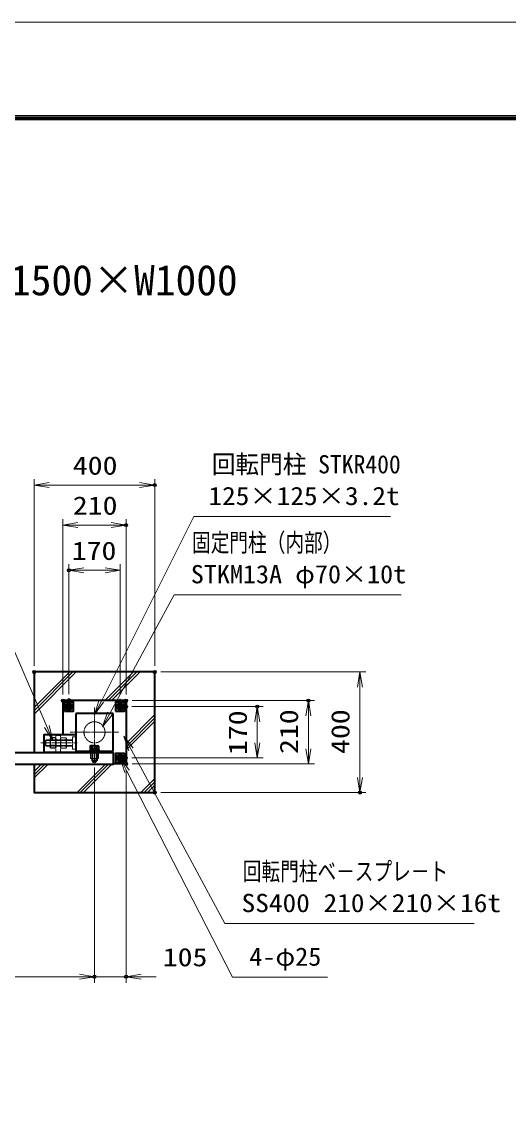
# Model space of a CAD drawing. Units: millimetres, scale not verified. Extents: x -5940 to 5940, y -4200 to 4200.
# Drawn here: x -1264 to 353, y 542 to 4200 of the extents above; entities that cross this region are included whole.
import ezdxf
from ezdxf.enums import TextEntityAlignment as Align

# ---------------------------------------------------------------- set-up
doc = ezdxf.new("R2010")
doc.units = ezdxf.units.MM
doc.header["$LTSCALE"] = 20
doc.header["$PDMODE"] = 32
doc.header["$PDSIZE"] = 10
for name, pattern in [('DASHED', [7.5, 6, -1.5]), ('USER1', [18, 12, -1.5, 3, -1.5]), ('USER2', [9, 6, -0.75, 1.5, -0.75]), ('USER3', [3.75, 3, -0.75])]:
    doc.linetypes.add(name, pattern=pattern)
for name, color, linetype, lineweight in [('0-0_D-TTL', 7, 'Continuous', 18), ('0-1_軸線', 200, 'USER1', 15), ('0-2_隠れ線', 140, 'DASHED', 18), ('0-3_外形線', 7, 'Continuous', 35), ('0-4_寸法線', 4, 'Continuous', 18), ('0-5_0', 7, 'Continuous', 18), ('0-9_ハッチング', 253, 'Continuous', 13), ('0-C_ねじ', 253, 'Continuous', 18), ('0-D_AM_0N', 7, 'Continuous', 50), ('0-E_AM_4N', 4, 'Continuous', 25), ('0-F_AM_7N', 6, 'USER2', 18), ('1-0_AM_3N', 140, 'USER3', 25)]:
    doc.layers.add(name, color=color, linetype=linetype, lineweight=lineweight)
doc.layers.add('0-6_Defpoints', color=7, linetype='Continuous')
doc.layers.add('0-7_文字', color=254, linetype='Continuous')
doc.styles.add('ＭＳ ゴシック', font='')
doc.styles.get('ＭＳ ゴシック').set_extended_font_data('MS Gothic')

# ---------------------------------------------------------------- blocks, each defined once
blk = doc.blocks.new('PROFSP004L9486')
at = {"layer": '0-1_軸線'}
blk.add_line((-240, 0), (840, 0), dxfattribs=at)
at = {"layer": '0-3_外形線'}
for p, q in [((-16, 138.6), (-178.6, 138.6)), ((62, 160), (62, 0)), ((62, -160), (62, 0)), ((780, 160), (780, 0)), ((780, -160), (780, 0)), ((-16, -138.6), (-178.6, -138.6))]:
    blk.add_line(p, q, dxfattribs=at)
for points in [[(-200, 0), (-200, 240), (-178.6, 277.1), (-16, 277.1), (-16, 0)], [(-200, 0), (-200, -240), (-178.6, -277.1), (-16, -277.1), (-16, 0)], [(-16, 225), (0, 225), (0, 0)], [(-16, -225), (0, -225), (0, 0)], [(12, 160), (780, 160), (800, 140), (800, 0)], [(12, -160), (780, -160), (800, -140), (800, 0)]]:
    blk.add_lwpolyline(points, dxfattribs=at)
for centre, radius, start, end in [((-77.3, 207.8), 122.7, 145.61587, 214.38413), ((258.6, 0), 458.6, 162.41211, 197.58789), ((12, 172), 12, 180, 270), ((-77.3, -207.8), 122.7, 145.61587, 214.38413), ((12, -172), 12, 90, 180)]:
    blk.add_arc(centre, radius, start, end, dxfattribs=at)
at = {"layer": '0-C_ねじ'}
for p, q in [((62, 140), (12, 160)), ((62, 140), (800, 140)), ((62, -140), (12, -160)), ((62, -140), (800, -140))]:
    blk.add_line(p, q, dxfattribs=at)
blk = doc.blocks.new('PROFSP004KSH16')
at = {"layer": '0-3_外形線'}
for p, q in [((0, 186), (0, 0)), ((0, 13.2), (99.4, 26.5)), ((0, -186), (0, 0)), ((0, -13.2), (99.4, 0)), ((11.4, 268), (11.4, 14.8)), ((88, 268), (88, 25)), ((99.4, 186), (99.4, 0)), ((99.4, -186), (99.4, 0)), ((11.4, -268), (11.4, -11.7)), ((88, -268), (88, -1.5))]:
    blk.add_line(p, q, dxfattribs=at)
for points in [[(49.7, 268), (11.4, 268), (3.4, 260), (0, 186)], [(99.4, 186), (96, 260), (88, 268), (49.7, 268)], [(49.7, -268), (11.4, -268), (3.4, -260), (0, -186)], [(99.4, -186), (96, -260), (88, -268), (49.7, -268)]]:
    blk.add_lwpolyline(points, dxfattribs=at)
blk = doc.blocks.new('PROFSP004K8916')
at = {"layer": '0-3_外形線'}
blk.add_lwpolyline([(0, -300), (60, -300), (60, 300), (0, 300)], close=True, dxfattribs=at)
blk = doc.blocks.new('U23')
at = {"layer": '0-D_AM_0N'}
blk.add_lwpolyline([(-1880, 1596.1), (-1700, 1492.2), (-1520, 1596.1), (-1520, 1803.9), (-1700, 1907.8), (-1880, 1803.9)], close=True, dxfattribs=at)
for radius in [180, 101.1]:
    blk.add_circle((-1700, 1700), radius, dxfattribs=at)
at = {"layer": '0-E_AM_4N'}
blk.add_arc((-1700, 1700), 120, 260, 170, dxfattribs=at)
at = {"layer": '0-F_AM_7N'}
for p, q in [((-1928.6, 1700), (-1471.4, 1700)), ((-1700, 1928.6), (-1700, 1471.4))]:
    blk.add_line(p, q, dxfattribs=at)
blk = doc.blocks.new('U24')
at = {"layer": '0-D_AM_0N'}
blk.add_lwpolyline([(1520, 1596.1), (1700, 1492.2), (1880, 1596.1), (1880, 1803.9), (1700, 1907.8), (1520, 1803.9)], close=True, dxfattribs=at)
for radius in [180, 101.1]:
    blk.add_circle((1700, 1700), radius, dxfattribs=at)
at = {"layer": '0-E_AM_4N'}
blk.add_arc((1700, 1700), 120, 260, 170, dxfattribs=at)
at = {"layer": '0-F_AM_7N'}
for p, q in [((1471.4, 1700), (1928.6, 1700)), ((1700, 1928.6), (1700, 1471.4))]:
    blk.add_line(p, q, dxfattribs=at)
blk = doc.blocks.new('U25')
at = {"layer": '0-D_AM_0N'}
blk.add_lwpolyline([(1520, -1803.9), (1700, -1907.8), (1880, -1803.9), (1880, -1596.1), (1700, -1492.2), (1520, -1596.1)], close=True, dxfattribs=at)
for radius in [180, 101.1]:
    blk.add_circle((1700, -1700), radius, dxfattribs=at)
at = {"layer": '0-E_AM_4N'}
blk.add_arc((1700, -1700), 120, 260, 170, dxfattribs=at)
at = {"layer": '0-F_AM_7N'}
for p, q in [((1471.4, -1700), (1928.6, -1700)), ((1700, -1471.4), (1700, -1928.6))]:
    blk.add_line(p, q, dxfattribs=at)
blk = doc.blocks.new('A$C349E2BCA')
at = {"layer": '0-2_隠れ線'}
for p, q in [((-714.9, 581.1), (-714.9, -588.9)), ((-714.9, -588.9), (1355.1, -588.9))]:
    blk.add_line(p, q, dxfattribs=at)
at = {"layer": '0-3_外形線'}
for p, q in [((1355.1, 581.1), (-744.9, 581.1)), ((-744.9, 581.1), (-744.9, -588.9)), ((-714.9, -618.9), (1355.1, -618.9))]:
    blk.add_line(p, q, dxfattribs=at)
blk.add_lwpolyline([(1355.1, -618.9), (1355.1, 581.1), (-744.9, 581.1)], dxfattribs=at)
blk.add_arc((-714.9, -588.9), 30, 180, 270, dxfattribs=at)
blk = doc.blocks.new('U26')
at = {"layer": '1-0_AM_3N'}
for p, q in [((-1673.2, 346.5), (-1700, 300)), ((-1700, 300), (-1700, -300)), ((-1346.8, 346.5), (-1673.2, 346.5)), ((-1346.8, 173.3), (-1673.2, 173.3)), ((-1346.8, 346.5), (-1320, 300)), ((-1320, 300), (-1320, -300)), ((-1673.2, -346.5), (-1700, -300)), ((-1346.8, -173.3), (-1673.2, -173.3)), ((-1346.8, -346.5), (-1673.2, -346.5)), ((-1346.8, -346.5), (-1320, -300))]:
    blk.add_line(p, q, dxfattribs=at)
for centre, radius, start, end in [((-1546.8, 259.9), 153.2, 154.43847, 214.43847), ((-1127.6, 0), 572.4, 162.38303, 197.61697), ((-1473.2, 259.9), 153.2, 325.56153, 25.56153), ((-1892.4, 0), 572.4, 342.38303, 17.61697), ((-1546.8, -259.9), 153.2, 145.56153, 205.56153), ((-1473.2, -259.9), 153.2, 334.43847, 34.43847)]:
    blk.add_arc(centre, radius, start, end, dxfattribs=at)
blk = doc.blocks.new('U27')
at = {"layer": '0-2_隠れ線', "linetype": 'USER3'}
for p, q in [((-973.2, 346.5), (-1000, 300)), ((-1000, 300), (-1000, -300)), ((-646.8, 346.5), (-973.2, 346.5)), ((-646.8, 173.3), (-973.2, 173.3)), ((-646.8, 346.5), (-620, 300)), ((-620, 300), (-620, -300)), ((-973.2, -346.5), (-1000, -300)), ((-646.8, -173.3), (-973.2, -173.3)), ((-646.8, -346.5), (-973.2, -346.5)), ((-646.8, -346.5), (-620, -300))]:
    blk.add_line(p, q, dxfattribs=at)
for centre, radius, start, end in [((-846.8, 259.9), 153.2, 154.43847, 214.43847), ((-427.6, 0), 572.4, 162.38303, 197.61697), ((-773.2, 259.9), 153.2, 325.56153, 25.56153), ((-1192.4, 0), 572.4, 342.38303, 17.61697), ((-846.8, -259.9), 153.2, 145.56153, 205.56153), ((-773.2, -259.9), 153.2, 334.43847, 34.43847)]:
    blk.add_arc(centre, radius, start, end, dxfattribs=at)
blk = doc.blocks.new('dgdgagagd')
at = {"layer": '0-1_軸線'}
blk.add_line((89.7, 0), (-2340.3, 0), dxfattribs=at)
at = {"layer": '0-2_隠れ線'}
for p, q in [((-1975, 200), (-2000, 175)), ((-200, 175), (-2000, 175)), ((-2000, 175), (-2000, 0)), ((-1975, 200), (-1975, 0)), ((-200, 200), (-1975, 200)), ((-1975, -200), (-1975, 0)), ((-1320, 500), (-1320, -630)), ((-1320, 500), (-1000, 500)), ((-1000, 500), (-1000, -630)), ((-200, 400), (-200, -400)), ((0, 400), (-200, 400)), ((-200, -175), (-2000, -175)), ((-200, -400), (0, -400))]:
    blk.add_line(p, q, dxfattribs=at)
blk.add_lwpolyline([(-200, -200), (-1975, -200), (-2000, -175), (-2000, 0)], dxfattribs=at)
blk.add_blockref('U27', (0, 0), dxfattribs=at)
at = {"layer": '1-0_AM_3N'}
blk.add_blockref('U26', (0, 0), dxfattribs=at)
blk = doc.blocks.new('fffjgkkhk')
at = {"layer": '0-1_軸線'}
for p, q in [((0, 1642.4), (0, -1642.4)), ((-1623.7, 0), (1623.7, 0))]:
    blk.add_line(p, q, dxfattribs=at)
at = {"layer": '0-2_隠れ線'}
for p, q in [((-160, -1750), (-160, -1250)), ((-120, -1750), (-120, -1250)), ((120, -1750), (120, -1250)), ((160, -1750), (160, -1250)), ((260, -1750), (260, -1340))]:
    blk.add_line(p, q, dxfattribs=at)
blk.add_lwpolyline([(260, -1750), (-260, -1750), (-260, -1340)], dxfattribs=at)
for centre, radius in [((-1700, 1700), 250), ((1700, 1700), 250), ((0, 0), 700), ((1700, -1700), 250)]:
    blk.add_circle(centre, radius, dxfattribs=at)
at = {"layer": '0-3_外形線'}
for p, q in [((2100, 2100), (-2100, 2100)), ((-2100, 2100), (-2100, -140)), ((1250, 1250), (-1250, 1250)), ((-1250, 1250), (-1250, -1250)), ((1250, -1250), (1250, 1250)), ((-1250, -1250), (1250, -1250)), ((-360, -1340), (-360, -1250)), ((360, -1340), (360, -1250))]:
    blk.add_line(p, q, dxfattribs=at)
for points in [[(-2000, 1400), (-1400, 1400), (-1400, 2000), (-2000, 2000)], [(1400, 1400), (2000, 1400), (2000, 2000), (1400, 2000)], [(1400, -2000), (2000, -2000), (2000, -1400), (1400, -1400)]]:
    blk.add_lwpolyline(points, close=True, dxfattribs=at)
blk.add_lwpolyline([(2100, 2100), (2100, -2100), (1250, -2100)], dxfattribs=at)
blk.add_blockref('dgdgagagd', (-1250, -710), dxfattribs=at)
at = {"layer": '0-3_外形線', "xscale": -1, "rotation": 180}
blk.add_blockref('A$C349E2BCA', (-2605.1, -758.9), dxfattribs=at)
at = {"layer": '0-5_0'}
for name, p, rotation in [('PROFSP004K8916', (0, -1250), 90), ('PROFSP004L9486', (0, -1090.6), 270), ('PROFSP004KSH16', (0, -1190), 90)]:
    blk.add_blockref(name, p, dxfattribs=dict(at, rotation=rotation))
at = {"layer": '0-D_AM_0N'}
for name in ['U23', 'U24', 'U25']:
    blk.add_blockref(name, (0, 0), dxfattribs=at)
blk = doc.blocks.new('_Open')
at = {"layer": '0-5_0'}
blk.add_line((-20, 3.333), (0, 0), dxfattribs=at)
blk.add_lwpolyline([(-20, -3.333), (0, 0), (-20, 0)], dxfattribs=at)
blk = doc.blocks.new('S37')
at = {"layer": '0-4_寸法線'}
for points in [[(-13350968.4, 54527696.8), (-13364036.4, 54527696.8), (-13370172.4, 54515455.5), (-13370620.5, 54514561.5)], [(-13370321.4, 54515530.1), (-13370620.5, 54514561.5), (-13370023.4, 54515380.8)]]:
    blk.add_lwpolyline(points, dxfattribs=at)
at = {"layer": '0-4_寸法線', "color": 254, "style": 'ＭＳ ゴシック'}
for s, width, p in [('回転門柱 STKR400', 0.95, (-13362840, 54530193.6)), ('125×125×3.2t', 1.1, (-13363064.4, 54528093.6))]:
    blk.add_text(s, height=1212, dxfattribs=dict(at, width=width)).set_placement(p, align=Align.BOTTOM_LEFT)
blk = doc.blocks.new('S38')
at = {"layer": '0-4_寸法線'}
for points in [[(-13350264.7, 54522504.3), (-13365348.7, 54522504.3), (-13369613.6, 54514629.8), (-13370089.9, 54513750.5)], [(-13369760.2, 54514709.2), (-13370089.9, 54513750.5), (-13369467.1, 54514550.4)]]:
    blk.add_lwpolyline(points, dxfattribs=at)
at = {"layer": '0-4_寸法線', "color": 254, "style": 'ＭＳ ゴシック'}
for s, width, p in [('固定門柱（内部）', 0.75, (-13364152.4, 54525001.1)), ('STKM13A φ70×10t', 1.05, (-13364232.7, 54522901.1))]:
    blk.add_text(s, height=1212, dxfattribs=dict(at, width=width)).set_placement(p, align=Align.BOTTOM_LEFT)
blk = doc.blocks.new('S39')
at = {"layer": '0-4_寸法線'}
for points in [[(-13345406.1, 54500690.7), (-13361978.1, 54500690.7), (-13368203.3, 54512242.8), (-13368677.7, 54513123.1)], [(-13368056.6, 54512321.8), (-13368677.7, 54513123.1), (-13368350, 54512163.7)]]:
    blk.add_lwpolyline(points, dxfattribs=at)
at = {"layer": '0-4_寸法線', "color": 254, "style": 'ＭＳ ゴシック'}
for s, width, p in [('回転門柱ベ－スプレ－ト', 0.75, (-13360781.8, 54503187.6)), ('SS400 210×210×16t', 1.1, (-13360862.1, 54501087.6))]:
    blk.add_text(s, height=1212, dxfattribs=dict(at, width=width)).set_placement(p, align=Align.BOTTOM_LEFT)
blk = doc.blocks.new('S40')
at = {"layer": '0-4_寸法線'}
for points in [[(-13355152, 54497133.8), (-13361461.6, 54497133.8), (-13368473.6, 54510793.5), (-13368930.3, 54511683.1)], [(-13368325.4, 54510869.6), (-13368930.3, 54511683.1), (-13368621.9, 54510717.3)]]:
    blk.add_lwpolyline(points, dxfattribs=at)
at = {"layer": '0-4_寸法線', "color": 254, "style": 'ＭＳ ゴシック', "width": 1.05}
blk.add_text('4-φ25', height=1212, dxfattribs=at).set_placement((-13360345.6, 54497530.6), align=Align.BOTTOM_LEFT)
blk = doc.blocks.new('S41')
at = {"layer": '0-4_寸法線'}
for points in [[(-13397077, 54529800.5), (-13380725.8, 54529800.5), (-13373787.4, 54513765.8), (-13373390.3, 54512848.1)], [(-13373940.4, 54513699.7), (-13373390.3, 54512848.1), (-13373634.5, 54513832)]]:
    blk.add_lwpolyline(points, dxfattribs=at)
at = {"layer": '0-4_寸法線', "color": 254, "style": 'ＭＳ ゴシック', "width": 0.85}
blk.add_text('レベル調整金具\u3000SUS304', height=1212, dxfattribs=at).set_placement((-13397422.6, 54530197.4), align=Align.BOTTOM_LEFT)

msp = doc.modelspace()

# ---------------------------------------------------------------- linework, layer by layer
at = {"layer": '0-0_D-TTL'}
for points in [[(-5940, -4200), (5940, -4200), (5940, 4200), (-5940, 4200)], [(-5558.14, 3889.71), (5558.14, 3889.71), (5558.14, -3888.86), (-5558.14, -3888.86)], [(-5554.61, 3886.18), (5554.61, 3886.18), (5554.61, -3885.32), (-5554.61, -3885.32)], [(-5551.07, 3882.64), (5551.07, 3882.64), (5551.07, -3881.79), (-5551.07, -3881.79)], [(-5547.54, 3879.11), (5547.54, 3879.11), (5547.54, -3878.25), (-5547.54, -3878.25)], [(-5544, 3875.57), (5544, 3875.57), (5544, -3874.71), (-5544, -3874.71)]]:
    msp.add_lwpolyline(points, close=True, dxfattribs=at)
at = {"layer": '0-3_外形線'}
msp.add_lwpolyline([(-1223.52, 1737.18), (-1223.52, 1644.18), (-823.52, 1644.18), (-823.52, 2044.18), (-1223.52, 2044.18), (-1223.52, 1777.18)], dxfattribs=at)
msp.add_lwpolyline([(-1981.02, 1777.18), (-961.02, 1777.18), (-961.02, 1737.18), (-1981.02, 1737.18)], close=True, dxfattribs=at)
at = {"layer": '0-4_寸法線'}
for p, q in [((-1223.52, 2064.18), (-1223.52, 2684.19)), ((-823.52, 2064.18), (-823.52, 2684.19)), ((-1173.52, 2664.19), (-873.52, 2664.19)), ((-1128.52, 1969.18), (-1128.52, 2551.48)), ((-1128.52, 2531.48), (-918.52, 2531.48)), ((-918.52, 1969.18), (-918.52, 2551.48)), ((-1108.52, 1970.8), (-1108.52, 2401.48)), ((-938.52, 2381.48), (-1108.52, 2381.48)), ((-938.52, 1968.62), (-938.52, 2401.48)), ((-803.52, 2044.18), (-122.39, 2044.18)), ((-142.39, 1994.18), (-142.39, 1694.18)), ((-898.52, 1949.18), (-293.11, 1949.18)), ((-313.11, 1739.18), (-313.11, 1949.18)), ((-899.08, 1929.18), (-463.11, 1929.18)), ((-483.11, 1759.18), (-483.11, 1929.18)), ((-900.04, 1759.18), (-463.11, 1759.18)), ((-1023.52, 1727.65), (-1023.52, 1013.5)), ((-1023.52, 1727.65), (-1023.52, 1013.5)), ((-898.52, 1739.18), (-293.11, 1739.18)), ((-918.52, 1719.18), (-918.52, 1013.5)), ((-803.52, 1644.18), (-122.39, 1644.18)), ((-1973.52, 1033.5), (-1073.52, 1033.5)), ((-1073.52, 1033.5), (-1123.52, 1033.5)), ((-1023.52, 1033.5), (-918.52, 1033.5)), ((-868.52, 1033.5), (-818.52, 1033.5))]:
    msp.add_line(p, q, dxfattribs=at)
at = {"layer": '0-6_Defpoints'}
for p in [(-823.52, 2664.19), (-918.52, 2531.48), (-1108.52, 2381.48), (-1223.52, 2044.18), (-823.52, 2044.18), (-823.52, 2044.18), (-1128.52, 1949.18), (-1108.52, 1950.8), (-938.52, 1948.62), (-918.52, 1949.18), (-918.52, 1949.18), (-313.11, 1949.18), (-919.08, 1929.18), (-483.11, 1929.18), (-920.04, 1759.18), (-1023.52, 1747.65), (-918.52, 1739.18), (-918.52, 1739.18), (-823.52, 1644.18), (-142.39, 1644.18), (-1023.52, 1033.5), (-918.52, 1033.5)]:
    msp.add_point(p, dxfattribs=at)
at = {"layer": '0-9_ハッチング'}
for p, q in [((-1223.52, 1926.52), (-1105.87, 2044.18)), ((-1223.52, 1915.65), (-1094.99, 2044.18)), ((-1223.52, 1904.77), (-1084.12, 2044.18)), ((-988.74, 1949.18), (-893.74, 2044.18)), ((-977.86, 1949.18), (-882.86, 2044.18)), ((-966.99, 1949.18), (-871.99, 2044.18)), ((-918.52, 1807.26), (-824.09, 1901.69)), ((-918.52, 1796.38), (-824.14, 1890.77)), ((-918.52, 1785.51), (-824.18, 1879.85)), ((-1223.52, 1714.39), (-1200.74, 1737.18)), ((-1223.52, 1703.51), (-1189.86, 1737.18)), ((-1223.52, 1692.64), (-1178.99, 1737.18)), ((-1081.6, 1644.18), (-988.6, 1737.18)), ((-1070.73, 1644.18), (-977.73, 1737.18)), ((-1059.85, 1644.18), (-966.85, 1737.18)), ((-869.47, 1644.18), (-824.94, 1688.71)), ((-858.6, 1644.18), (-824.99, 1677.79)), ((-847.72, 1644.18), (-825.03, 1666.87))]:
    msp.add_line(p, q, dxfattribs=at)

# ---------------------------------------------------------------- block references
at = {"layer": '0-3_外形線', "xscale": 0.05, "yscale": 0.05}
msp.add_blockref('fffjgkkhk', (-1023.52, 1844.18), dxfattribs=at)
at = {"layer": '0-4_寸法線'}
for name, p, xscale, yscale in [('S41', (667508, -2723824.98), 0.05, 0.05), ('S37', (667508, -2723824.98), 0.05, 0.05), ('_Open', (-823.52, 2664.19), 2.5, 2.5), ('_Open', (-918.52, 2531.48), 2.5, 2.5), ('S38', (667508, -2723824.98), 0.05, 0.05), ('_Open', (-938.52, 2381.48), 2.5, 2.5), ('S39', (667508, -2723824.98), 0.05, 0.05), ('S40', (667508, -2723824.98), 0.05, 0.05), ('_Open', (-1023.52, 1033.5), 2.5, 2.5), ('_Open', (-1023.52, 1033.5), 2.5, 2.5)]:
    msp.add_blockref(name, p, dxfattribs=dict(at, xscale=xscale, yscale=yscale))
at = {"layer": '0-4_寸法線', "xscale": 2.5, "yscale": 2.5}
for p, rotation in [((-1223.52, 2664.19), 180), ((-1128.52, 2531.48), 180), ((-1108.52, 2381.48), 180), ((-142.39, 2044.18), 90), ((-313.11, 1949.18), 90), ((-483.11, 1929.18), 90), ((-483.11, 1759.18), 270), ((-313.11, 1739.18), 270), ((-142.39, 1644.18), 270), ((-918.52, 1033.5), 180)]:
    msp.add_blockref('_Open', p, dxfattribs=dict(at, rotation=rotation))

# ---------------------------------------------------------------- texts
at = {"layer": '0-4_寸法線', "color": 254, "style": 'ＭＳ ゴシック', "width": 1.2}
for s, p in [('400', (-1095.52, 2680.54)), ('210', (-1095.52, 2547.82)), ('170', (-1099.12, 2397.82)), ('105', (-796.94, 1049.84))]:
    msp.add_text(s, height=60.56, dxfattribs=at).set_placement(p, align=Align.BOTTOM_LEFT)
for s, p in [('170', (-499.45, 1768.58)), ('210', (-329.45, 1772.18)), ('400', (-158.73, 1772.18))]:
    msp.add_text(s, height=60.56, rotation=90, dxfattribs=at).set_placement(p, align=Align.BOTTOM_LEFT)
at = {"layer": '0-7_文字', "style": 'ＭＳ ゴシック'}
msp.add_text('TKK-SG（片開）H1500×W1000', height=101, dxfattribs=at).set_placement((-2336.01, 3263.26), align=Align.BOTTOM_LEFT)

doc.saveas('drawing.dxf')
